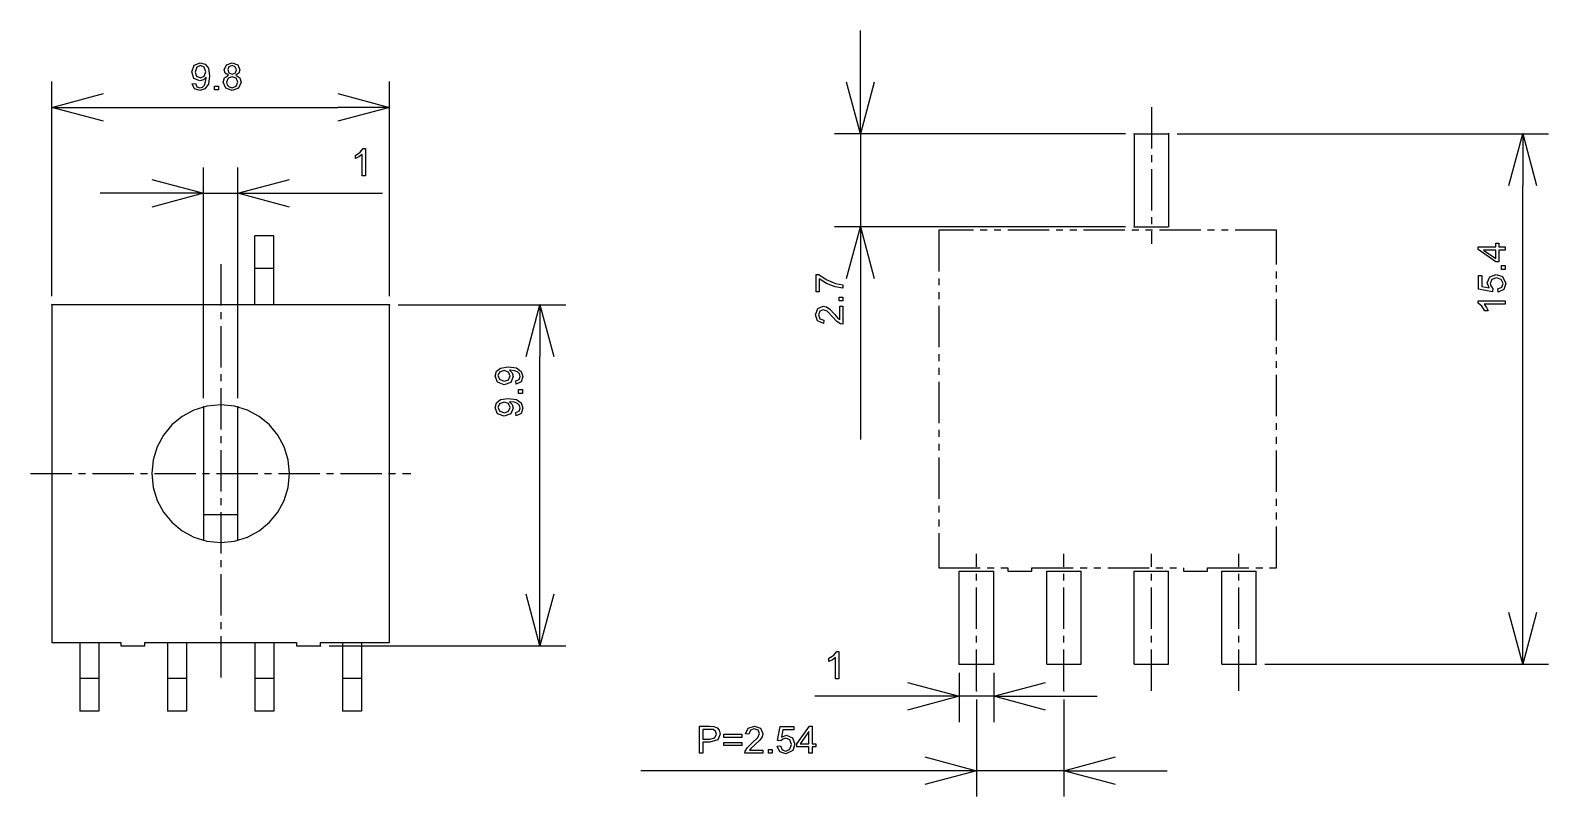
# Model space of a CAD drawing. Extents: x -12.1 to 32, y 18.1 to 40.4.
import ezdxf

# ---------------------------------------------------------------- set-up
doc = ezdxf.new("R2010")
doc.units = 0
for name, pattern in [('NEW_LINE1', [1.8, 1.2, -0.2, 0.2, -0.2]), ('NEW_LINE10', [2.2, 1.2, -0.2, 0.2, -0.2, 0.2, -0.2]), ('NEW_LINE11', [2.2, 1.2, -0.2, 0.2, -0.2, 0.2, -0.2]), ('NEW_LINE12', [2.2, 1.2, -0.2, 0.2, -0.2, 0.2, -0.2]), ('NEW_LINE13', [2.2, 1.2, -0.2, 0.2, -0.2, 0.2, -0.2]), ('NEW_LINE14', [2.2, 1.2, -0.2, 0.2, -0.2, 0.2, -0.2]), ('NEW_LINE15', [2.2, 1.2, -0.2, 0.2, -0.2, 0.2, -0.2]), ('NEW_LINE16', [2.2, 1.2, -0.2, 0.2, -0.2, 0.2, -0.2]), ('NEW_LINE17', [2.2, 1.2, -0.2, 0.2, -0.2, 0.2, -0.2]), ('NEW_LINE18', [2.2, 1.2, -0.2, 0.2, -0.2, 0.2, -0.2]), ('NEW_LINE19', [2.2, 1.2, -0.2, 0.2, -0.2, 0.2, -0.2]), ('NEW_LINE2', [1.8, 1.2, -0.2, 0.2, -0.2]), ('NEW_LINE3', [1.8, 1.2, -0.2, 0.2, -0.2]), ('NEW_LINE4', [1.8, 1.2, -0.2, 0.2, -0.2]), ('NEW_LINE5', [1.8, 1.2, -0.2, 0.2, -0.2]), ('NEW_LINE6', [1.8, 1.2, -0.2, 0.2, -0.2]), ('NEW_LINE7', [1.8, 1.2, -0.2, 0.2, -0.2]), ('NEW_LINE8', [2.2, 1.2, -0.2, 0.2, -0.2, 0.2, -0.2]), ('NEW_LINE9', [2.2, 1.2, -0.2, 0.2, -0.2, 0.2, -0.2])]:
    doc.linetypes.add(name, pattern=pattern)
doc.layers.add('CAPA_1', color=7, linetype='CONTINUOUS')

msp = doc.modelspace()

# ---------------------------------------------------------------- linework, layer by layer
at = {"layer": 'CAPA_1', "color": 4}
for points in [[(12.0042, 38.8708), (12.0042, 40.3708)], [(-11.4657, 32.6531), (-11.4657, 38.882)], [(-1.6657, 32.6531), (-1.6657, 38.882)], [(12.0042, 37.3708), (11.6022, 38.8708)], [(12.4061, 38.8708), (12.0042, 37.3708)], [(12.0042, 37.3708), (12.0042, 38.8708)], [(-11.4657, 38.132), (-9.9657, 38.5339)], [(-3.1657, 38.5339), (-1.6657, 38.132)], [(-9.9657, 37.7301), (-11.4657, 38.132)], [(-11.4657, 38.132), (-9.9657, 38.132)], [(-9.9657, 38.132), (-3.1657, 38.132)], [(-1.6657, 38.132), (-3.1657, 37.7301)], [(-1.6657, 38.132), (-3.1657, 38.132)], [(19.7039, 37.3708), (11.2542, 37.3708)], [(12.0042, 37.3708), (12.0042, 34.6708)], [(21.2039, 37.3708), (31.9844, 37.3708)], [(30.8325, 35.8708), (31.2344, 37.3708)], [(31.2344, 37.3708), (31.6363, 35.8708)], [(31.2344, 37.3708), (31.2344, 35.8708)], [(-7.0657, 29.6896), (-7.0657, 36.3909)], [(-6.0657, 29.6896), (-6.0657, 36.3909)], [(-8.5657, 36.0428), (-7.0657, 35.6409)], [(-6.0657, 35.6409), (-4.5657, 36.0428)], [(31.2344, 23.4708), (31.2344, 35.8708)], [(-8.5657, 35.6409), (-10.0657, 35.6409)], [(-7.0657, 35.6409), (-8.5657, 35.239)], [(-7.0657, 35.6409), (-8.5657, 35.6409)], [(-7.0657, 35.6409), (-6.0657, 35.6409)], [(-4.5657, 35.239), (-6.0657, 35.6409)], [(-6.0657, 35.6409), (-4.5657, 35.6409)], [(-4.5657, 35.6409), (-1.8697, 35.6409)], [(19.7039, 34.6708), (11.2542, 34.6708)], [(11.6022, 33.1708), (12.0042, 34.6708)], [(12.0042, 34.6708), (12.4061, 33.1708)], [(12.0042, 34.6708), (12.0042, 33.1708)], [(12.0042, 33.1708), (12.0042, 28.4948)], [(-1.4157, 32.4031), (3.4501, 32.4031)], [(2.2982, 30.9031), (2.7001, 32.4031)], [(2.7001, 32.4031), (3.102, 30.9031)], [(2.7001, 32.4031), (2.7001, 30.9031)], [(2.7001, 24.0031), (2.7001, 30.9031)], [(2.7001, 22.5031), (2.2982, 24.0031)], [(3.102, 24.0031), (2.7001, 22.5031)], [(2.7001, 22.5031), (2.7001, 24.0031)], [(31.2344, 21.9708), (30.8325, 23.4708)], [(31.6363, 23.4708), (31.2344, 21.9708)], [(31.2344, 21.9708), (31.2344, 23.4708)], [(-3.4157, 22.5031), (3.4501, 22.5031)], [(14.8739, 21.7208), (14.8739, 20.2903)], [(15.8739, 21.7208), (15.8739, 20.2903)], [(23.7439, 21.9708), (31.9844, 21.9708)], [(13.3739, 21.4422), (14.8739, 21.0403)], [(15.8739, 21.0403), (17.3739, 21.4422)], [(13.3739, 21.0403), (10.6779, 21.0403)], [(14.8739, 21.0403), (13.3739, 20.6384)], [(14.8739, 21.0403), (13.3739, 21.0403)], [(15.8739, 21.0403), (14.8739, 21.0403)], [(15.3739, 20.9465), (15.3739, 18.1246)], [(17.3739, 20.6384), (15.8739, 21.0403)], [(15.8739, 21.0403), (17.3739, 21.0403)], [(17.3739, 21.0403), (18.8739, 21.0403)], [(17.9139, 20.9465), (17.9139, 18.1246)], [(13.8739, 19.2765), (15.3739, 18.8746)], [(17.9139, 18.8746), (19.4139, 19.2765)], [(13.8739, 18.8746), (5.6339, 18.8746)], [(15.3739, 18.8746), (13.8739, 18.4727)], [(15.3739, 18.8746), (13.8739, 18.8746)], [(17.9139, 18.8746), (15.3739, 18.8746)], [(19.4139, 18.4727), (17.9139, 18.8746)], [(17.9139, 18.8746), (19.4139, 18.8746)], [(19.4139, 18.8746), (20.9139, 18.8746)]]:
    msp.add_lwpolyline(points, dxfattribs=at)
for points in [[(-7.3935, 38.8221), (-7.3011, 38.8298), (-7.256, 38.735), (-7.1706, 38.7055), (-7.0923, 38.726), (-7.0373, 38.7807), (-7.0015, 38.8729), (-6.9871, 38.9911), (-6.9876, 39.0106), (-7.0666, 38.9356), (-7.1752, 38.9068), (-7.3403, 38.9777), (-7.4078, 39.1646), (-7.3372, 39.3574), (-7.1605, 39.4304), (-7.0202, 39.389), (-6.9238, 39.2711), (-6.8908, 39.0496), (-6.9234, 38.8093), (-7.021, 38.673), (-7.1724, 38.6263), (-7.3233, 38.6776), (-7.3935, 38.8221)], [(-6.9986, 39.1695), (-7.0426, 39.3013), (-7.1491, 39.3501), (-7.2613, 39.2977), (-7.3088, 39.1614), (-7.2639, 39.0395), (-7.1519, 38.9926), (-7.0417, 39.0395), (-6.9986, 39.1695)], [(-6.3414, 39.0665), (-6.4306, 39.1294), (-6.4596, 39.2273), (-6.398, 39.3717), (-6.2337, 39.4304), (-6.068, 39.3704), (-6.0053, 39.2245), (-6.0339, 39.1292), (-6.121, 39.0665), (-6.0112, 38.9902), (-5.9734, 38.8646), (-6.0447, 38.695), (-6.2325, 38.6263), (-6.4202, 38.6952), (-6.4915, 38.8674), (-6.4525, 38.9959), (-6.3414, 39.0665)], [(-6.3606, 39.2307), (-6.325, 39.1393), (-6.2314, 39.1037), (-6.1397, 39.1389), (-6.1043, 39.2252), (-6.1408, 39.3149), (-6.2325, 39.3512), (-6.3245, 39.3156), (-6.3606, 39.2307)], [(-6.3925, 38.8666), (-6.3733, 38.7865), (-6.315, 38.7268), (-6.2317, 38.7055), (-6.1171, 38.75), (-6.0724, 38.8633), (-6.1184, 38.9788), (-6.2348, 39.0245), (-6.348, 38.9794), (-6.3925, 38.8666)], [(-6.7421, 38.6395), (-6.7421, 38.7495), (-6.6321, 38.7495), (-6.6321, 38.6395), (-6.7421, 38.6395)], [(-2.3644, 36.1484), (-2.4612, 36.1484), (-2.4612, 36.7648), (-2.5529, 36.698), (-2.6548, 36.6482), (-2.6548, 36.7417), (-2.5129, 36.8341), (-2.4267, 36.9393), (-2.3644, 36.9393), (-2.3644, 36.1484)], [(30.7269, 33.9922), (30.5388, 33.9922), (30.5388, 33.6501), (30.4497, 33.6501), (29.9393, 34.0098), (29.9393, 34.089), (30.4497, 34.089), (30.4497, 34.1957), (30.5388, 34.1957), (30.5388, 34.089), (30.7269, 34.089), (30.7269, 33.9922)], [(30.4497, 33.9922), (30.0953, 33.9922), (30.4497, 33.7452), (30.4497, 33.9922)], [(30.7269, 33.4314), (30.6169, 33.4314), (30.6169, 33.5414), (30.7269, 33.5414), (30.7269, 33.4314)], [(10.8114, 32.7763), (10.719, 32.7763), (10.719, 33.2856), (10.7938, 33.2856), (11.0067, 33.1365), (11.28, 33.0223), (11.4967, 32.9853), (11.4967, 32.8863), (11.2719, 32.9228), (11.0177, 33.0227), (10.8114, 33.1613), (10.8114, 32.7763)], [(30.5201, 32.7657), (30.5124, 32.8669), (30.6237, 32.919), (30.6609, 33.0183), (30.6083, 33.1369), (30.4686, 33.1848), (30.3381, 33.139), (30.2902, 33.0174), (30.3117, 32.9331), (30.3672, 32.8746), (30.354, 32.7833), (29.9492, 32.8592), (29.9492, 33.2497), (30.0416, 33.2497), (30.0416, 32.9364), (30.2541, 32.8944), (30.2044, 33.0427), (30.2759, 33.2163), (30.4596, 33.2871), (30.6444, 33.2249), (30.7401, 33.0183), (30.6798, 32.8432), (30.5201, 32.7657)], [(11.4967, 32.5191), (11.3867, 32.5191), (11.3867, 32.6291), (11.4967, 32.6291), (11.4967, 32.5191)], [(11.4043, 32.3605), (11.4967, 32.3605), (11.4967, 31.8391), (11.4294, 31.8505), (11.3247, 31.9148), (11.2059, 32.0413), (11.0391, 32.2147), (10.9225, 32.2604), (10.8255, 32.2191), (10.7861, 32.1115), (10.8279, 31.9993), (10.9434, 31.9568), (10.9335, 31.8578), (10.7641, 31.9346), (10.7058, 32.1137), (10.7687, 32.2932), (10.9247, 32.3594), (11.0177, 32.34), (11.1141, 32.2758), (11.2527, 32.1267), (11.3519, 32.0147), (11.4043, 31.9738), (11.4043, 32.3605)], [(30.7269, 32.5169), (30.7269, 32.4201), (30.1105, 32.4201), (30.1773, 32.3284), (30.2271, 32.2265), (30.1336, 32.2265), (30.0412, 32.3684), (29.936, 32.4546), (29.936, 32.5169), (30.7269, 32.5169)], [(2.01, 30.0989), (2.0023, 30.1913), (2.0971, 30.2364), (2.1266, 30.3218), (2.1061, 30.4001), (2.0514, 30.4551), (1.9592, 30.4909), (1.841, 30.5053), (1.8215, 30.5048), (1.8965, 30.4258), (1.9253, 30.3172), (1.8544, 30.1521), (1.6675, 30.0846), (1.4747, 30.1552), (1.4017, 30.3319), (1.4431, 30.4722), (1.561, 30.5686), (1.7825, 30.6016), (2.0228, 30.569), (2.1591, 30.4714), (2.2058, 30.32), (2.1545, 30.1691), (2.01, 30.0989)], [(1.6626, 30.4938), (1.5308, 30.4498), (1.482, 30.3433), (1.5346, 30.2311), (1.6707, 30.1836), (1.7926, 30.2285), (1.8395, 30.3405), (1.7926, 30.4507), (1.6626, 30.4938)], [(2.01, 29.1815), (2.0023, 29.2739), (2.0971, 29.319), (2.1266, 29.4044), (2.1061, 29.4827), (2.0514, 29.5377), (1.9592, 29.5735), (1.841, 29.5879), (1.8215, 29.5874), (1.8965, 29.5084), (1.9253, 29.3998), (1.8544, 29.2347), (1.6675, 29.1672), (1.4747, 29.2378), (1.4017, 29.4145), (1.4431, 29.5548), (1.561, 29.6512), (1.7825, 29.6842), (2.0228, 29.6516), (2.1591, 29.554), (2.2058, 29.4026), (2.1545, 29.2517), (2.01, 29.1815)], [(1.6626, 29.5764), (1.5308, 29.5324), (1.482, 29.4259), (1.5346, 29.3137), (1.6707, 29.2662), (1.7926, 29.3111), (1.8395, 29.4231), (1.7926, 29.5333), (1.6626, 29.5764)], [(2.1926, 29.8329), (2.0826, 29.8329), (2.0826, 29.9429), (2.1926, 29.9429), (2.1926, 29.8329)], [(11.3792, 21.5478), (11.2824, 21.5478), (11.2824, 22.1642), (11.1907, 22.0974), (11.0888, 22.0476), (11.0888, 22.1411), (11.2307, 22.2335), (11.3169, 22.3387), (11.3792, 22.3387), (11.3792, 21.5478)], [(7.33, 19.3821), (7.33, 20.1697), (7.6274, 20.1697), (7.7473, 20.1622), (7.8446, 20.1255), (7.9079, 20.0496), (7.9317, 19.9424), (7.8677, 19.7728), (7.6365, 19.7033), (7.4345, 19.7033), (7.4345, 19.3821), (7.33, 19.3821)], [(7.4345, 19.7957), (7.638, 19.7957), (7.7815, 19.8333), (7.8239, 19.9392), (7.799, 20.0238), (7.7331, 20.0703), (7.636, 20.0773), (7.4345, 20.0773), (7.4345, 19.7957)], [(8.5598, 19.8452), (8.0406, 19.8452), (8.0406, 19.9354), (8.5598, 19.9354), (8.5598, 19.8452)], [(9.1747, 19.4745), (9.1747, 19.3821), (8.6533, 19.3821), (8.6647, 19.4494), (8.729, 19.5541), (8.8555, 19.6729), (9.0289, 19.8397), (9.0746, 19.9563), (9.0333, 20.0533), (8.9257, 20.0927), (8.8135, 20.0509), (8.771, 19.9354), (8.672, 19.9453), (8.7488, 20.1147), (8.9279, 20.173), (9.1074, 20.1101), (9.1736, 19.9541), (9.1542, 19.8611), (9.09, 19.7647), (8.9409, 19.6261), (8.8289, 19.5269), (8.788, 19.4745), (9.1747, 19.4745)], [(9.585, 19.5889), (9.6862, 19.5966), (9.7383, 19.4853), (9.8376, 19.4481), (9.9562, 19.5007), (10.0041, 19.6404), (9.9583, 19.7709), (9.8367, 19.8188), (9.7524, 19.7973), (9.6939, 19.7418), (9.6026, 19.755), (9.6785, 20.1598), (10.069, 20.1598), (10.069, 20.0674), (9.7557, 20.0674), (9.7137, 19.8549), (9.862, 19.9046), (10.0356, 19.8331), (10.1064, 19.6494), (10.0442, 19.4646), (9.8376, 19.3689), (9.6625, 19.4292), (9.585, 19.5889)], [(10.5059, 19.3821), (10.5059, 19.5702), (10.1638, 19.5702), (10.1638, 19.6593), (10.5235, 20.1697), (10.6027, 20.1697), (10.6027, 19.6593), (10.7094, 19.6593), (10.7094, 19.5702), (10.6027, 19.5702), (10.6027, 19.3821), (10.5059, 19.3821)], [(10.5059, 19.6593), (10.5059, 20.0137), (10.2589, 19.6593), (10.5059, 19.6593)], [(8.5598, 19.6065), (8.0406, 19.6065), (8.0406, 19.6967), (8.5598, 19.6967), (8.5598, 19.6065)], [(9.3333, 19.3821), (9.3333, 19.4921), (9.4433, 19.4921), (9.4433, 19.3821), (9.3333, 19.3821)]]:
    msp.add_lwpolyline(points, close=True, dxfattribs=at)
at = {"layer": 'CAPA_1'}
for points in [[(-1.6557, 38.132), (-1.6657, 38.142), (-1.6757, 38.132), (-1.6657, 38.122), (-1.6557, 38.132)], [(12.0142, 37.3708), (12.0042, 37.3808), (11.9942, 37.3708), (12.0042, 37.3608), (12.0142, 37.3708)], [(19.9639, 37.3708), (19.9539, 37.3808), (19.9439, 37.3708), (19.9539, 37.3608), (19.9639, 37.3708)], [(20.9639, 37.3708), (20.9539, 37.3808), (20.9439, 37.3708), (20.9539, 37.3608), (20.9639, 37.3708)], [(31.2444, 37.3708), (31.2344, 37.3808), (31.2244, 37.3708), (31.2344, 37.3608), (31.2444, 37.3708)], [(-6.0557, 35.6409), (-6.0657, 35.6509), (-6.0757, 35.6409), (-6.0657, 35.6309), (-6.0557, 35.6409)], [(19.9639, 34.6708), (19.9539, 34.6808), (19.9439, 34.6708), (19.9539, 34.6608), (19.9639, 34.6708)], [(-11.4557, 32.4031), (-11.4657, 32.4131), (-11.4757, 32.4031), (-11.4657, 32.3931), (-11.4557, 32.4031)], [(-1.6557, 32.4031), (-1.6657, 32.4131), (-1.6757, 32.4031), (-1.6657, 32.3931), (-1.6557, 32.4031)], [(-1.6557, 32.4031), (-1.6657, 32.4131), (-1.6757, 32.4031), (-1.6657, 32.3931), (-1.6557, 32.4031)], [(2.7101, 32.4031), (2.7001, 32.4131), (2.6901, 32.4031), (2.7001, 32.3931), (2.7101, 32.4031)], [(-4.5657, 27.5031), (-4.6063, 27.9061), (-4.7229, 28.2816), (-4.9073, 28.6213), (-5.1515, 28.9173), (-5.4475, 29.1615), (-5.7872, 29.3459), (-6.1626, 29.4625), (-6.5657, 29.5031), (-6.9687, 29.4625), (-7.3442, 29.3459), (-7.6839, 29.1615), (-7.9799, 28.9173), (-8.2241, 28.6213), (-8.4085, 28.2816), (-8.5251, 27.9061), (-8.5657, 27.5031), (-8.5251, 27.1), (-8.4085, 26.7246), (-8.2241, 26.3849), (-7.9799, 26.0889), (-7.6839, 25.8447), (-7.3442, 25.6603), (-6.9687, 25.5437), (-6.5657, 25.5031), (-6.1626, 25.5437), (-5.7872, 25.6603), (-5.4475, 25.8447), (-5.1515, 26.0889), (-4.9073, 26.3849), (-4.7229, 26.7246), (-4.6063, 27.1), (-4.5657, 27.5031)], [(-7.0557, 29.4396), (-7.0657, 29.4496), (-7.0757, 29.4396), (-7.0657, 29.4296), (-7.0557, 29.4396)], [(-6.0557, 29.4396), (-6.0657, 29.4496), (-6.0757, 29.4396), (-6.0657, 29.4296), (-6.0557, 29.4396)], [(-3.6557, 22.5031), (-3.6657, 22.5131), (-3.6757, 22.5031), (-3.6657, 22.4931), (-3.6557, 22.5031)], [(14.8839, 21.9708), (14.8739, 21.9808), (14.8639, 21.9708), (14.8739, 21.9608), (14.8839, 21.9708)], [(15.8839, 21.9708), (15.8739, 21.9808), (15.8639, 21.9708), (15.8739, 21.9608), (15.8839, 21.9708)], [(23.5039, 21.9708), (23.4939, 21.9808), (23.4839, 21.9708), (23.4939, 21.9608), (23.5039, 21.9708)], [(15.3839, 21.1965), (15.3739, 21.2065), (15.3639, 21.1965), (15.3739, 21.1865), (15.3839, 21.1965)], [(17.9239, 21.1965), (17.9139, 21.2065), (17.9039, 21.1965), (17.9139, 21.1865), (17.9239, 21.1965)], [(14.8839, 21.0403), (14.8739, 21.0503), (14.8639, 21.0403), (14.8739, 21.0303), (14.8839, 21.0403)], [(15.3839, 18.8746), (15.3739, 18.8846), (15.3639, 18.8746), (15.3739, 18.8646), (15.3839, 18.8746)]]:
    msp.add_lwpolyline(points, close=True, dxfattribs=at)
at = {"layer": 'CAPA_1', "color": 2, "linetype": 'NEW_LINE7'}
msp.add_lwpolyline([(20.4539, 38.145), (20.4539, 34.1693)], dxfattribs=at)
at = {"layer": 'CAPA_1'}
for points in [[(19.9539, 37.3708), (20.9539, 37.3708)], [(19.9539, 37.3708), (19.9539, 34.6708)], [(20.9539, 37.3708), (20.9539, 34.6708)], [(-5.5707, 32.4031), (-5.5707, 34.4031)], [(-5.0207, 34.4031), (-5.5707, 34.4031)], [(-5.0207, 32.4031), (-5.0207, 34.4031)], [(19.9539, 34.6708), (20.9539, 34.6708)], [(-5.0207, 33.4531), (-5.5707, 33.4531)], [(-11.4657, 32.4031), (-11.4657, 22.6031)], [(-1.6657, 32.4031), (-11.4657, 32.4031)], [(-1.6657, 22.6031), (-1.6657, 32.4031)], [(-7.0657, 29.4396), (-7.0657, 25.5666)], [(-6.0657, 25.5666), (-6.0657, 29.4396)], [(-6.0657, 26.3031), (-7.0657, 26.3031)], [(14.8739, 21.9708), (14.8739, 24.6708)], [(14.8739, 24.6708), (15.8739, 24.6708)], [(15.8739, 21.9708), (15.8739, 24.6708)], [(17.4139, 21.9708), (17.4139, 24.6708)], [(17.4139, 24.6708), (18.4139, 24.6708)], [(18.4139, 21.9708), (18.4139, 24.6708)], [(19.9539, 21.9708), (19.9539, 24.6708)], [(19.9539, 24.6708), (20.9539, 24.6708)], [(20.9539, 21.9708), (20.9539, 24.6708)], [(22.4939, 21.9708), (22.4939, 24.6708)], [(22.4939, 24.6708), (23.4939, 24.6708)], [(23.4939, 21.9708), (23.4939, 24.6708)], [(-11.4657, 22.6031), (-9.4657, 22.6031)], [(-10.6507, 22.6031), (-10.6507, 20.6031)], [(-10.1007, 22.6031), (-10.1007, 20.6031)], [(-9.4657, 22.6031), (-9.4657, 22.5031)], [(-9.4657, 22.5031), (-8.7657, 22.5031)], [(-8.7657, 22.5031), (-8.7657, 22.6031)], [(-8.7657, 22.6031), (-4.3657, 22.6031)], [(-8.1107, 22.6031), (-8.1107, 20.6031)], [(-7.5607, 22.6031), (-7.5607, 20.6031)], [(-5.5707, 22.6031), (-5.5707, 20.6031)], [(-5.0207, 22.6031), (-5.0207, 20.6031)], [(-4.3657, 22.6031), (-4.3657, 22.5031)], [(-4.3657, 22.5031), (-3.6657, 22.5031)], [(-3.6657, 22.5031), (-3.6657, 22.6031)], [(-3.6657, 22.6031), (-1.6657, 22.6031)], [(-3.0307, 22.6031), (-3.0307, 20.6031)], [(-2.4807, 22.6031), (-2.4807, 20.6031)], [(14.8739, 21.9708), (15.8739, 21.9708)], [(17.4139, 21.9708), (18.4139, 21.9708)], [(19.9539, 21.9708), (20.9539, 21.9708)], [(22.4939, 21.9708), (23.4939, 21.9708)], [(-10.1007, 21.5531), (-10.6507, 21.5531)], [(-7.5607, 21.5531), (-8.1107, 21.5531)], [(-5.0207, 21.5531), (-5.5707, 21.5531)], [(-2.4807, 21.5531), (-3.0307, 21.5531)], [(-10.1007, 20.6031), (-10.6507, 20.6031)], [(-7.5607, 20.6031), (-8.1107, 20.6031)], [(-5.0207, 20.6031), (-5.5707, 20.6031)], [(-2.4807, 20.6031), (-3.0307, 20.6031)]]:
    msp.add_lwpolyline(points, dxfattribs=at)
at = {"layer": 'CAPA_1', "color": 3, "linetype": 'NEW_LINE8'}
msp.add_lwpolyline([(24.0839, 34.5708), (14.2839, 34.5708)], dxfattribs=at)
at = {"layer": 'CAPA_1', "color": 3, "linetype": 'NEW_LINE9'}
msp.add_lwpolyline([(14.2839, 34.5708), (14.2839, 24.7708)], dxfattribs=at)
at = {"layer": 'CAPA_1', "color": 3, "linetype": 'NEW_LINE10'}
msp.add_lwpolyline([(24.0839, 24.7708), (24.0839, 34.5708)], dxfattribs=at)
at = {"layer": 'CAPA_1', "color": 2, "linetype": 'NEW_LINE1'}
msp.add_lwpolyline([(-6.5657, 33.587), (-6.5657, 21.4191)], dxfattribs=at)
at = {"layer": 'CAPA_1', "color": 2, "linetype": 'NEW_LINE2'}
msp.add_lwpolyline([(-12.0904, 27.5031), (-1.041, 27.5031)], dxfattribs=at)
at = {"layer": 'CAPA_1', "color": 2, "linetype": 'NEW_LINE3'}
msp.add_lwpolyline([(15.3739, 21.1965), (15.3739, 25.1722)], dxfattribs=at)
at = {"layer": 'CAPA_1', "color": 2, "linetype": 'NEW_LINE4'}
msp.add_lwpolyline([(17.9139, 21.1965), (17.9139, 25.1722)], dxfattribs=at)
at = {"layer": 'CAPA_1', "color": 2, "linetype": 'NEW_LINE6'}
msp.add_lwpolyline([(20.4539, 21.1965), (20.4539, 25.1722)], dxfattribs=at)
at = {"layer": 'CAPA_1', "color": 2, "linetype": 'NEW_LINE5'}
msp.add_lwpolyline([(22.9939, 21.1965), (22.9939, 25.1722)], dxfattribs=at)
at = {"layer": 'CAPA_1', "color": 3, "linetype": 'NEW_LINE13'}
msp.add_lwpolyline([(14.2839, 24.7708), (16.2839, 24.7708)], dxfattribs=at)
at = {"layer": 'CAPA_1', "color": 3, "linetype": 'NEW_LINE16'}
msp.add_lwpolyline([(16.2839, 24.7708), (16.2839, 24.6708)], dxfattribs=at)
at = {"layer": 'CAPA_1', "color": 3, "linetype": 'NEW_LINE12'}
msp.add_lwpolyline([(16.9839, 24.7708), (21.3839, 24.7708)], dxfattribs=at)
at = {"layer": 'CAPA_1', "color": 3, "linetype": 'NEW_LINE14'}
msp.add_lwpolyline([(16.9839, 24.6708), (16.9839, 24.7708)], dxfattribs=at)
at = {"layer": 'CAPA_1', "color": 3, "linetype": 'NEW_LINE18'}
msp.add_lwpolyline([(21.3839, 24.7708), (21.3839, 24.6708)], dxfattribs=at)
at = {"layer": 'CAPA_1', "color": 3, "linetype": 'NEW_LINE11'}
msp.add_lwpolyline([(22.0839, 24.7708), (24.0839, 24.7708)], dxfattribs=at)
at = {"layer": 'CAPA_1', "color": 3, "linetype": 'NEW_LINE19'}
msp.add_lwpolyline([(22.0839, 24.6708), (22.0839, 24.7708)], dxfattribs=at)
at = {"layer": 'CAPA_1', "color": 3, "linetype": 'NEW_LINE15'}
msp.add_lwpolyline([(16.2839, 24.6708), (16.9839, 24.6708)], dxfattribs=at)
at = {"layer": 'CAPA_1', "color": 3, "linetype": 'NEW_LINE17'}
msp.add_lwpolyline([(21.3839, 24.6708), (22.0839, 24.6708)], dxfattribs=at)

doc.saveas('drawing.dxf')
